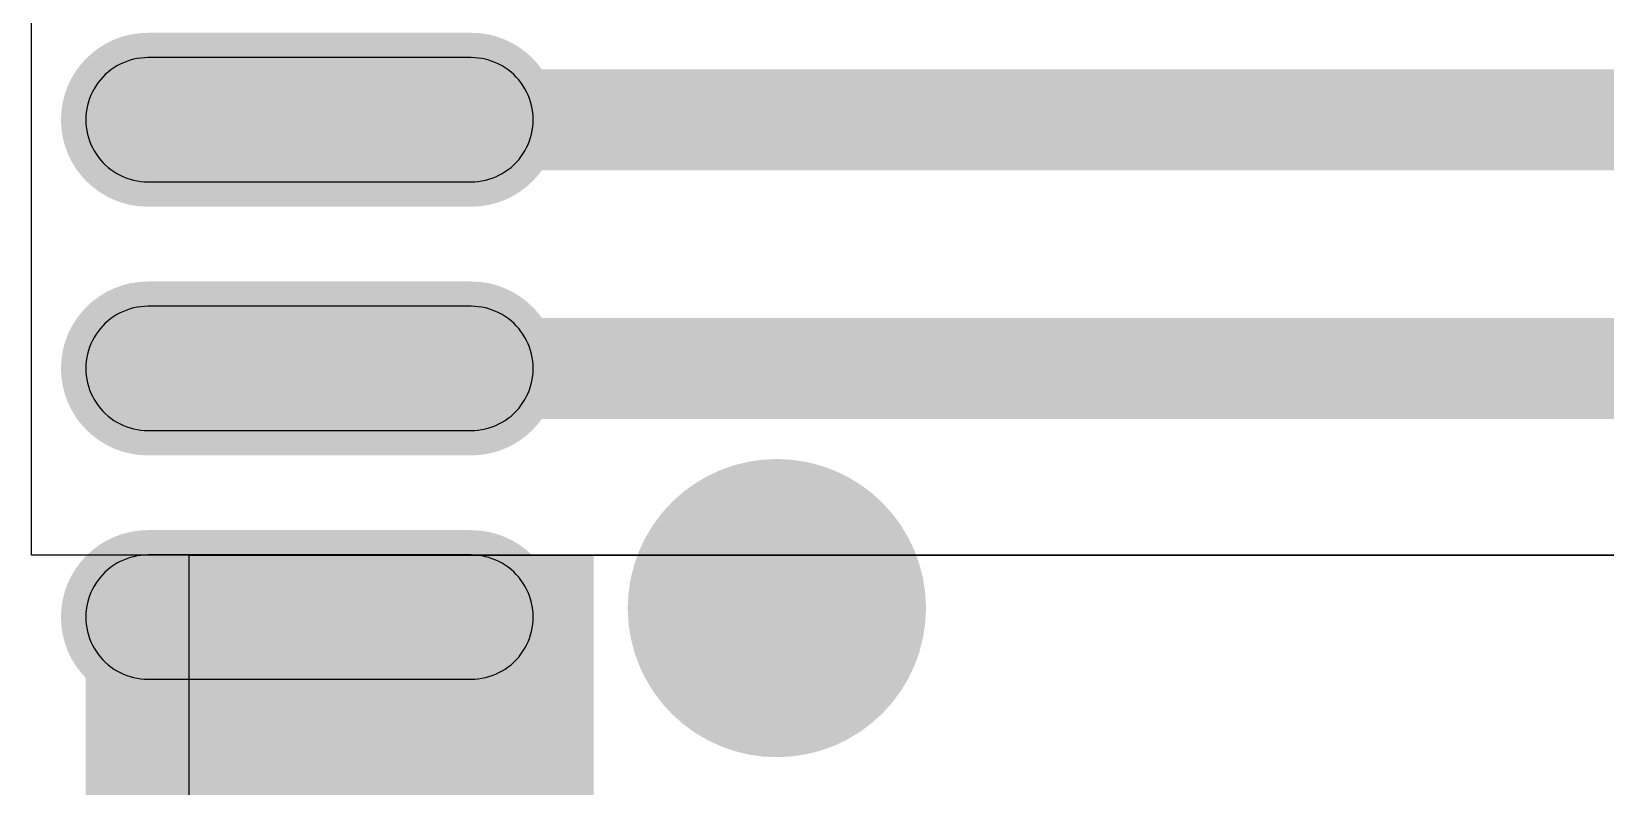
# Model space of a CAD drawing. Header units: inches. Extents: x 0.38 to 9.66, y 2.79 to 4.95.
# Drawn here: x 4.6451 to 4.7698, y 3.7302 to 3.79 of the extents above; entities that cross this region are included whole.
import ezdxf

# ---------------------------------------------------------------- set-up
doc = ezdxf.new("R2010")
doc.units = ezdxf.units.IN
doc.header["$MEASUREMENT"] = 0
for name, color, linetype in [('Top Layer', 1, 'Continuous'), ('Top Overlay', 2, 'Continuous'), ('Top Paste', 8, 'Continuous'), ('Top Solder', 216, 'Continuous')]:
    doc.layers.add(name, color=color, linetype=linetype)

# ---------------------------------------------------------------- blocks, each defined once
blk = doc.blocks.new('QFN_32_L5_0_W5_0_P0_50_BL_EP3_8_3')
at = {"layer": 'Top Layer'}
h = blk.add_hatch(color=1, dxfattribs=at)
edge = h.paths.add_edge_path()
edge.add_arc((-0.0689, -0.117125), 0.004921, 180, 360)
edge.add_line((-0.063979, -0.117125), (-0.063979, -0.091535))
edge.add_arc((-0.0689, -0.091535), 0.004921, 0, 180)
edge.add_line((-0.073821, -0.091535), (-0.073821, -0.117125))
h = blk.add_hatch(color=1, dxfattribs=at)
edge = h.paths.add_edge_path()
edge.add_arc((-0.0492, -0.117125), 0.004921, 180, 360)
edge.add_line((-0.044278, -0.117125), (-0.044278, -0.091535))
edge.add_arc((-0.0492, -0.091535), 0.004921, 0, 180)
edge.add_line((-0.054122, -0.091535), (-0.054122, -0.117125))
h = blk.add_hatch(color=1, dxfattribs=at)
edge = h.paths.add_edge_path()
edge.add_arc((-0.0295, -0.117125), 0.004921, 180, 360)
edge.add_line((-0.024578, -0.117125), (-0.024578, -0.091535))
edge.add_arc((-0.0295, -0.091535), 0.004921, 0, 180)
edge.add_line((-0.034422, -0.091535), (-0.034422, -0.117125))
at = {"layer": 'Top Solder'}
h = blk.add_hatch(color=216, dxfattribs=at)
edge = h.paths.add_edge_path()
edge.add_arc((-0.0689, -0.117125), 0.00689, 180, 360)
edge.add_line((-0.06201, -0.117125), (-0.06201, -0.091535))
edge.add_arc((-0.0689, -0.091535), 0.00689, 0, 180)
edge.add_line((-0.07579, -0.091535), (-0.07579, -0.117125))
h = blk.add_hatch(color=216, dxfattribs=at)
edge = h.paths.add_edge_path()
edge.add_arc((-0.0492, -0.117125), 0.00689, 180, 360)
edge.add_line((-0.042309, -0.117125), (-0.042309, -0.091535))
edge.add_arc((-0.0492, -0.091535), 0.00689, 0, 180)
edge.add_line((-0.056091, -0.091535), (-0.056091, -0.117125))
h = blk.add_hatch(color=216, dxfattribs=at)
edge = h.paths.add_edge_path()
edge.add_arc((-0.0295, -0.117125), 0.00689, 180, 360)
edge.add_line((-0.02261, -0.117125), (-0.02261, -0.091535))
edge.add_arc((-0.0295, -0.091535), 0.00689, 0, 180)
edge.add_line((-0.03639, -0.091535), (-0.03639, -0.117125))
at = {"layer": 'Top Overlay'}
for points in [[(-0.068185, -0.14725, 0.011811, 0.011811, -0.9957756), (-0.068235, -0.135438, 0.011811, 0.011811, 0)], [(-0.068135, -0.135438, 0.011811, 0.011811, -0.9957756), (-0.068185, -0.14725, 0.011811, 0.011811, 0)]]:
    blk.add_lwpolyline(points, format="xyseb", dxfattribs=at)
for points in [[(-0.071188, -0.135438, 0.005906, 0.005906, 1), (-0.065282, -0.135438, 0.005906, 0.005906, 1)], [(-0.071087, -0.135438, 0.005906, 0.005906, 1), (-0.065182, -0.135438, 0.005906, 0.005906, 1)], [(-0.071138, -0.14725, 0.005906, 0.005906, 1), (-0.065232, -0.14725, 0.005906, 0.005906, 1)], [(-0.071138, -0.14725, 0.005906, 0.005906, 1), (-0.065232, -0.14725, 0.005906, 0.005906, 1)]]:
    blk.add_lwpolyline(points, format="xyseb", close=True, dxfattribs=at)
at = {"layer": 'Top Paste'}
for p, q in [((-0.071109, -0.087137), (-0.071361, -0.087272)), ((-0.07085, -0.087016), (-0.071109, -0.087137)), ((-0.070583, -0.08691), (-0.07085, -0.087016)), ((-0.070312, -0.08682), (-0.070583, -0.08691)), ((-0.070035, -0.086746), (-0.070312, -0.08682)), ((-0.069755, -0.086688), (-0.070035, -0.086746)), ((-0.069471, -0.086646), (-0.069755, -0.086688)), ((-0.069186, -0.086621), (-0.069471, -0.086646)), ((-0.0689, -0.086613), (-0.069186, -0.086621)), ((-0.069186, -0.086621), (-0.069186, -0.086621)), ((-0.068614, -0.086621), (-0.0689, -0.086613)), ((-0.068329, -0.086646), (-0.068614, -0.086621)), ((-0.068045, -0.086688), (-0.068329, -0.086646)), ((-0.067765, -0.086746), (-0.068045, -0.086688)), ((-0.067488, -0.08682), (-0.067765, -0.086746)), ((-0.067217, -0.08691), (-0.067488, -0.08682)), ((-0.06695, -0.087016), (-0.067217, -0.08691)), ((-0.066691, -0.087137), (-0.06695, -0.087016)), ((-0.066439, -0.087272), (-0.066691, -0.087137)), ((-0.051409, -0.087137), (-0.051661, -0.087272)), ((-0.05115, -0.087016), (-0.051409, -0.087137)), ((-0.050883, -0.08691), (-0.05115, -0.087016)), ((-0.050612, -0.08682), (-0.050883, -0.08691)), ((-0.050335, -0.086746), (-0.050612, -0.08682)), ((-0.050055, -0.086688), (-0.050335, -0.086746)), ((-0.049771, -0.086646), (-0.050055, -0.086688)), ((-0.049486, -0.086621), (-0.049771, -0.086646)), ((-0.0492, -0.086613), (-0.049486, -0.086621)), ((-0.049486, -0.086621), (-0.049486, -0.086621)), ((-0.048914, -0.086621), (-0.0492, -0.086613)), ((-0.048629, -0.086646), (-0.048914, -0.086621)), ((-0.048345, -0.086688), (-0.048629, -0.086646)), ((-0.048065, -0.086746), (-0.048345, -0.086688)), ((-0.047788, -0.08682), (-0.048065, -0.086746)), ((-0.047517, -0.08691), (-0.047788, -0.08682)), ((-0.04725, -0.087016), (-0.047517, -0.08691)), ((-0.046991, -0.087137), (-0.04725, -0.087016)), ((-0.046739, -0.087272), (-0.046991, -0.087137)), ((-0.031709, -0.087137), (-0.031961, -0.087272)), ((-0.03145, -0.087016), (-0.031709, -0.087137)), ((-0.031183, -0.08691), (-0.03145, -0.087016)), ((-0.030912, -0.08682), (-0.031183, -0.08691)), ((-0.030635, -0.086746), (-0.030912, -0.08682)), ((-0.030355, -0.086688), (-0.030635, -0.086746)), ((-0.030071, -0.086646), (-0.030355, -0.086688)), ((-0.029786, -0.086621), (-0.030071, -0.086646)), ((-0.0295, -0.086613), (-0.029786, -0.086621)), ((-0.029786, -0.086621), (-0.029786, -0.086621)), ((-0.029214, -0.086621), (-0.0295, -0.086613)), ((-0.028929, -0.086646), (-0.029214, -0.086621)), ((-0.028645, -0.086688), (-0.028929, -0.086646)), ((-0.028365, -0.086746), (-0.028645, -0.086688)), ((-0.028088, -0.08682), (-0.028365, -0.086746)), ((-0.027817, -0.08691), (-0.028088, -0.08682)), ((-0.02755, -0.087016), (-0.027817, -0.08691)), ((-0.027291, -0.087137), (-0.02755, -0.087016)), ((-0.027039, -0.087272), (-0.027291, -0.087137)), ((-0.07267, -0.088371), (-0.072848, -0.088596)), ((-0.07248, -0.088157), (-0.07267, -0.088371)), ((-0.072278, -0.087955), (-0.07248, -0.088157)), ((-0.072064, -0.087765), (-0.072278, -0.087955)), ((-0.071839, -0.087587), (-0.072064, -0.087765)), ((-0.071605, -0.087423), (-0.071839, -0.087587)), ((-0.071361, -0.087272), (-0.071605, -0.087423)), ((-0.066195, -0.087423), (-0.066439, -0.087272)), ((-0.065961, -0.087587), (-0.066195, -0.087423)), ((-0.065736, -0.087765), (-0.065961, -0.087587)), ((-0.065522, -0.087955), (-0.065736, -0.087765)), ((-0.06532, -0.088157), (-0.065522, -0.087955)), ((-0.06513, -0.088371), (-0.06532, -0.088157)), ((-0.064952, -0.088596), (-0.06513, -0.088371)), ((-0.05297, -0.088371), (-0.053148, -0.088596)), ((-0.05278, -0.088157), (-0.05297, -0.088371)), ((-0.052578, -0.087955), (-0.05278, -0.088157)), ((-0.052364, -0.087765), (-0.052578, -0.087955)), ((-0.052139, -0.087587), (-0.052364, -0.087765)), ((-0.051905, -0.087423), (-0.052139, -0.087587)), ((-0.051661, -0.087272), (-0.051905, -0.087423)), ((-0.046495, -0.087423), (-0.046739, -0.087272)), ((-0.046261, -0.087587), (-0.046495, -0.087423)), ((-0.046036, -0.087765), (-0.046261, -0.087587)), ((-0.045822, -0.087955), (-0.046036, -0.087765)), ((-0.04562, -0.088157), (-0.045822, -0.087955)), ((-0.04543, -0.088371), (-0.04562, -0.088157)), ((-0.045252, -0.088596), (-0.04543, -0.088371)), ((-0.03327, -0.088371), (-0.033448, -0.088596)), ((-0.03308, -0.088157), (-0.03327, -0.088371)), ((-0.032878, -0.087955), (-0.03308, -0.088157)), ((-0.032664, -0.087765), (-0.032878, -0.087955)), ((-0.032439, -0.087587), (-0.032664, -0.087765)), ((-0.032205, -0.087423), (-0.032439, -0.087587)), ((-0.031961, -0.087272), (-0.032205, -0.087423)), ((-0.026795, -0.087423), (-0.027039, -0.087272)), ((-0.026561, -0.087587), (-0.026795, -0.087423)), ((-0.026336, -0.087765), (-0.026561, -0.087587)), ((-0.026122, -0.087955), (-0.026336, -0.087765)), ((-0.02592, -0.088157), (-0.026122, -0.087955)), ((-0.02573, -0.088371), (-0.02592, -0.088157)), ((-0.025552, -0.088596), (-0.02573, -0.088371)), ((-0.073419, -0.089585), (-0.073525, -0.089852)), ((-0.073298, -0.089326), (-0.073419, -0.089585)), ((-0.073163, -0.089074), (-0.073298, -0.089326)), ((-0.073012, -0.08883), (-0.073163, -0.089074)), ((-0.072848, -0.088596), (-0.073012, -0.08883)), ((-0.064788, -0.08883), (-0.064952, -0.088596)), ((-0.064637, -0.089074), (-0.064788, -0.08883)), ((-0.064502, -0.089326), (-0.064637, -0.089074)), ((-0.064381, -0.089585), (-0.064502, -0.089326)), ((-0.064275, -0.089852), (-0.064381, -0.089585)), ((-0.053719, -0.089585), (-0.053825, -0.089852)), ((-0.053598, -0.089326), (-0.053719, -0.089585)), ((-0.053463, -0.089074), (-0.053598, -0.089326)), ((-0.053312, -0.08883), (-0.053463, -0.089074)), ((-0.053148, -0.088596), (-0.053312, -0.08883)), ((-0.045088, -0.08883), (-0.045252, -0.088596)), ((-0.044937, -0.089074), (-0.045088, -0.08883)), ((-0.044802, -0.089326), (-0.044937, -0.089074)), ((-0.044681, -0.089585), (-0.044802, -0.089326)), ((-0.044575, -0.089852), (-0.044681, -0.089585)), ((-0.034019, -0.089585), (-0.034125, -0.089852)), ((-0.033898, -0.089326), (-0.034019, -0.089585)), ((-0.033763, -0.089074), (-0.033898, -0.089326)), ((-0.033612, -0.08883), (-0.033763, -0.089074)), ((-0.033448, -0.088596), (-0.033612, -0.08883)), ((-0.025388, -0.08883), (-0.025552, -0.088596)), ((-0.025237, -0.089074), (-0.025388, -0.08883)), ((-0.025102, -0.089326), (-0.025237, -0.089074)), ((-0.024981, -0.089585), (-0.025102, -0.089326)), ((-0.024875, -0.089852), (-0.024981, -0.089585)), ((-0.073789, -0.090964), (-0.073814, -0.091249)), ((-0.073747, -0.09068), (-0.073789, -0.090964)), ((-0.073689, -0.0904), (-0.073747, -0.09068)), ((-0.073615, -0.090123), (-0.073689, -0.0904)), ((-0.073525, -0.089852), (-0.073615, -0.090123)), ((-0.064185, -0.090123), (-0.064275, -0.089852)), ((-0.064111, -0.0904), (-0.064185, -0.090123)), ((-0.064053, -0.09068), (-0.064111, -0.0904)), ((-0.064011, -0.090964), (-0.064053, -0.09068)), ((-0.063986, -0.091249), (-0.064011, -0.090964)), ((-0.054089, -0.090964), (-0.054114, -0.091249)), ((-0.054047, -0.09068), (-0.054089, -0.090964)), ((-0.053989, -0.0904), (-0.054047, -0.09068)), ((-0.053915, -0.090123), (-0.053989, -0.0904)), ((-0.053825, -0.089852), (-0.053915, -0.090123)), ((-0.044485, -0.090123), (-0.044575, -0.089852)), ((-0.044411, -0.0904), (-0.044485, -0.090123)), ((-0.044353, -0.09068), (-0.044411, -0.0904)), ((-0.044311, -0.090964), (-0.044353, -0.09068)), ((-0.044286, -0.091249), (-0.044311, -0.090964)), ((-0.034389, -0.090964), (-0.034414, -0.091249)), ((-0.034347, -0.09068), (-0.034389, -0.090964)), ((-0.034289, -0.0904), (-0.034347, -0.09068)), ((-0.034215, -0.090123), (-0.034289, -0.0904)), ((-0.034125, -0.089852), (-0.034215, -0.090123)), ((-0.024785, -0.090123), (-0.024875, -0.089852)), ((-0.024711, -0.0904), (-0.024785, -0.090123)), ((-0.024653, -0.09068), (-0.024711, -0.0904)), ((-0.024611, -0.090964), (-0.024653, -0.09068)), ((-0.024586, -0.091249), (-0.024611, -0.090964)), ((-0.073814, -0.091249), (-0.073822, -0.091535)), ((-0.073822, -0.091535), (-0.073822, -0.117125)), ((-0.063978, -0.091535), (-0.063986, -0.091249)), ((-0.063978, -0.117125), (-0.063978, -0.091535)), ((-0.054114, -0.091249), (-0.054122, -0.091535)), ((-0.054122, -0.091535), (-0.054122, -0.117125)), ((-0.044278, -0.091535), (-0.044286, -0.091249)), ((-0.044278, -0.117125), (-0.044278, -0.091535)), ((-0.034414, -0.091249), (-0.034422, -0.091535)), ((-0.034422, -0.091535), (-0.034422, -0.117125)), ((-0.024578, -0.091535), (-0.024586, -0.091249)), ((-0.024578, -0.117125), (-0.024578, -0.091535)), ((-0.073822, -0.117125), (-0.073814, -0.117411)), ((-0.063986, -0.117411), (-0.063978, -0.117125)), ((-0.054122, -0.117125), (-0.054114, -0.117411)), ((-0.044286, -0.117411), (-0.044278, -0.117125)), ((-0.034422, -0.117125), (-0.034414, -0.117411)), ((-0.024586, -0.117411), (-0.024578, -0.117125)), ((-0.073814, -0.117411), (-0.073789, -0.117696)), ((-0.073789, -0.117696), (-0.073747, -0.11798)), ((-0.073747, -0.11798), (-0.073689, -0.11826)), ((-0.073689, -0.11826), (-0.073615, -0.118537)), ((-0.064185, -0.118537), (-0.064111, -0.11826)), ((-0.064111, -0.11826), (-0.064053, -0.11798)), ((-0.064053, -0.11798), (-0.064011, -0.117696)), ((-0.064011, -0.117696), (-0.063986, -0.117411)), ((-0.054114, -0.117411), (-0.054089, -0.117696)), ((-0.054089, -0.117696), (-0.054047, -0.11798)), ((-0.054047, -0.11798), (-0.053989, -0.11826)), ((-0.053989, -0.11826), (-0.053915, -0.118537)), ((-0.044485, -0.118537), (-0.044411, -0.11826)), ((-0.044411, -0.11826), (-0.044353, -0.11798)), ((-0.044353, -0.11798), (-0.044311, -0.117696)), ((-0.044311, -0.117696), (-0.044286, -0.117411)), ((-0.034414, -0.117411), (-0.034389, -0.117696)), ((-0.034389, -0.117696), (-0.034347, -0.11798)), ((-0.034347, -0.11798), (-0.034289, -0.11826)), ((-0.034289, -0.11826), (-0.034215, -0.118537)), ((-0.024785, -0.118537), (-0.024711, -0.11826)), ((-0.024711, -0.11826), (-0.024653, -0.11798)), ((-0.024653, -0.11798), (-0.024611, -0.117696)), ((-0.024611, -0.117696), (-0.024586, -0.117411)), ((-0.073615, -0.118537), (-0.073525, -0.118808)), ((-0.073525, -0.118808), (-0.073419, -0.119075)), ((-0.073419, -0.119075), (-0.073298, -0.119334)), ((-0.073298, -0.119334), (-0.073163, -0.119586)), ((-0.073163, -0.119586), (-0.073012, -0.11983)), ((-0.064788, -0.11983), (-0.064637, -0.119586)), ((-0.064637, -0.119586), (-0.064502, -0.119334)), ((-0.064502, -0.119334), (-0.064381, -0.119075)), ((-0.064381, -0.119075), (-0.064275, -0.118808)), ((-0.064275, -0.118808), (-0.064185, -0.118537)), ((-0.053915, -0.118537), (-0.053825, -0.118808)), ((-0.053825, -0.118808), (-0.053719, -0.119075)), ((-0.053719, -0.119075), (-0.053598, -0.119334)), ((-0.053598, -0.119334), (-0.053463, -0.119586)), ((-0.053463, -0.119586), (-0.053312, -0.11983)), ((-0.045088, -0.11983), (-0.044937, -0.119586)), ((-0.044937, -0.119586), (-0.044802, -0.119334)), ((-0.044802, -0.119334), (-0.044681, -0.119075)), ((-0.044681, -0.119075), (-0.044575, -0.118808)), ((-0.044575, -0.118808), (-0.044485, -0.118537)), ((-0.034215, -0.118537), (-0.034125, -0.118808)), ((-0.034125, -0.118808), (-0.034019, -0.119075)), ((-0.034019, -0.119075), (-0.033898, -0.119334)), ((-0.033898, -0.119334), (-0.033763, -0.119586)), ((-0.033763, -0.119586), (-0.033612, -0.11983)), ((-0.025388, -0.11983), (-0.025237, -0.119586)), ((-0.025237, -0.119586), (-0.025102, -0.119334)), ((-0.025102, -0.119334), (-0.024981, -0.119075)), ((-0.024981, -0.119075), (-0.024875, -0.118808)), ((-0.024875, -0.118808), (-0.024785, -0.118537)), ((-0.073012, -0.11983), (-0.072848, -0.120064)), ((-0.072848, -0.120064), (-0.07267, -0.120289)), ((-0.07267, -0.120289), (-0.07248, -0.120503)), ((-0.07248, -0.120503), (-0.072278, -0.120705)), ((-0.072278, -0.120705), (-0.072064, -0.120895)), ((-0.072064, -0.120895), (-0.071839, -0.121073)), ((-0.065961, -0.121073), (-0.065736, -0.120895)), ((-0.065736, -0.120895), (-0.065522, -0.120705)), ((-0.065522, -0.120705), (-0.06532, -0.120503)), ((-0.06532, -0.120503), (-0.06513, -0.120289)), ((-0.06513, -0.120289), (-0.064952, -0.120064)), ((-0.064952, -0.120064), (-0.064788, -0.11983)), ((-0.053312, -0.11983), (-0.053148, -0.120064)), ((-0.053148, -0.120064), (-0.05297, -0.120289)), ((-0.05297, -0.120289), (-0.05278, -0.120503)), ((-0.05278, -0.120503), (-0.052578, -0.120705)), ((-0.052578, -0.120705), (-0.052364, -0.120895)), ((-0.052364, -0.120895), (-0.052139, -0.121073)), ((-0.046261, -0.121073), (-0.046036, -0.120895)), ((-0.046036, -0.120895), (-0.045822, -0.120705)), ((-0.045822, -0.120705), (-0.04562, -0.120503)), ((-0.04562, -0.120503), (-0.04543, -0.120289)), ((-0.04543, -0.120289), (-0.045252, -0.120064)), ((-0.045252, -0.120064), (-0.045088, -0.11983)), ((-0.033612, -0.11983), (-0.033448, -0.120064)), ((-0.033448, -0.120064), (-0.03327, -0.120289)), ((-0.03327, -0.120289), (-0.03308, -0.120503)), ((-0.03308, -0.120503), (-0.032878, -0.120705)), ((-0.032878, -0.120705), (-0.032664, -0.120895)), ((-0.032664, -0.120895), (-0.032439, -0.121073)), ((-0.026561, -0.121073), (-0.026336, -0.120895)), ((-0.026336, -0.120895), (-0.026122, -0.120705)), ((-0.026122, -0.120705), (-0.02592, -0.120503)), ((-0.02592, -0.120503), (-0.02573, -0.120289)), ((-0.02573, -0.120289), (-0.025552, -0.120064)), ((-0.025552, -0.120064), (-0.025388, -0.11983)), ((-0.071839, -0.121073), (-0.071605, -0.121237)), ((-0.071605, -0.121237), (-0.071361, -0.121388)), ((-0.071361, -0.121388), (-0.071109, -0.121523)), ((-0.071109, -0.121523), (-0.07085, -0.121644)), ((-0.07085, -0.121644), (-0.070583, -0.12175)), ((-0.070583, -0.12175), (-0.070312, -0.12184)), ((-0.070312, -0.12184), (-0.070035, -0.121914)), ((-0.070035, -0.121914), (-0.069755, -0.121972)), ((-0.069755, -0.121972), (-0.069471, -0.122014)), ((-0.069471, -0.122014), (-0.069186, -0.122039)), ((-0.069186, -0.122039), (-0.0689, -0.122047)), ((-0.0689, -0.122047), (-0.068614, -0.122039)), ((-0.068614, -0.122039), (-0.068329, -0.122014)), ((-0.068329, -0.122014), (-0.068045, -0.121972)), ((-0.068045, -0.121972), (-0.067765, -0.121914)), ((-0.067765, -0.121914), (-0.067488, -0.12184)), ((-0.067488, -0.12184), (-0.067217, -0.12175)), ((-0.067217, -0.12175), (-0.06695, -0.121644)), ((-0.06695, -0.121644), (-0.066691, -0.121523)), ((-0.066691, -0.121523), (-0.066439, -0.121388)), ((-0.066439, -0.121388), (-0.066195, -0.121237)), ((-0.066195, -0.121237), (-0.065961, -0.121073)), ((-0.052139, -0.121073), (-0.051905, -0.121237)), ((-0.051905, -0.121237), (-0.051661, -0.121388)), ((-0.051661, -0.121388), (-0.051409, -0.121523)), ((-0.051409, -0.121523), (-0.05115, -0.121644)), ((-0.05115, -0.121644), (-0.050883, -0.12175)), ((-0.050883, -0.12175), (-0.050612, -0.12184)), ((-0.050612, -0.12184), (-0.050335, -0.121914)), ((-0.050335, -0.121914), (-0.050055, -0.121972)), ((-0.050055, -0.121972), (-0.049771, -0.122014)), ((-0.049771, -0.122014), (-0.049486, -0.122039)), ((-0.049486, -0.122039), (-0.0492, -0.122047)), ((-0.0492, -0.122047), (-0.048914, -0.122039)), ((-0.048914, -0.122039), (-0.048629, -0.122014)), ((-0.048629, -0.122014), (-0.048345, -0.121972)), ((-0.048345, -0.121972), (-0.048065, -0.121914)), ((-0.048065, -0.121914), (-0.047788, -0.12184)), ((-0.047788, -0.12184), (-0.047517, -0.12175)), ((-0.047517, -0.12175), (-0.04725, -0.121644)), ((-0.04725, -0.121644), (-0.046991, -0.121523)), ((-0.046991, -0.121523), (-0.046739, -0.121388)), ((-0.046739, -0.121388), (-0.046495, -0.121237)), ((-0.046495, -0.121237), (-0.046261, -0.121073)), ((-0.032439, -0.121073), (-0.032205, -0.121237)), ((-0.032205, -0.121237), (-0.031961, -0.121388)), ((-0.031961, -0.121388), (-0.031709, -0.121523)), ((-0.031709, -0.121523), (-0.03145, -0.121644)), ((-0.03145, -0.121644), (-0.031183, -0.12175)), ((-0.031183, -0.12175), (-0.030912, -0.12184)), ((-0.030912, -0.12184), (-0.030635, -0.121914)), ((-0.030635, -0.121914), (-0.030355, -0.121972)), ((-0.030355, -0.121972), (-0.030071, -0.122014)), ((-0.030071, -0.122014), (-0.029786, -0.122039)), ((-0.029786, -0.122039), (-0.0295, -0.122047)), ((-0.0295, -0.122047), (-0.029214, -0.122039)), ((-0.029214, -0.122039), (-0.028929, -0.122014)), ((-0.028929, -0.122014), (-0.028645, -0.121972)), ((-0.028645, -0.121972), (-0.028365, -0.121914)), ((-0.028365, -0.121914), (-0.028088, -0.12184)), ((-0.028088, -0.12184), (-0.027817, -0.12175)), ((-0.027817, -0.12175), (-0.02755, -0.121644)), ((-0.02755, -0.121644), (-0.027291, -0.121523)), ((-0.027291, -0.121523), (-0.027039, -0.121388)), ((-0.027039, -0.121388), (-0.026795, -0.121237)), ((-0.026795, -0.121237), (-0.026561, -0.121073))]:
    blk.add_line(p, q, dxfattribs=at)

msp = doc.modelspace()

# ---------------------------------------------------------------- hatches: boundary and pattern name
at = {"layer": 'Top Layer'}
msp.add_hatch(color=1, dxfattribs=at).paths.add_polyline_path([(4.68964, 3.74854), (4.64941, 3.74854), (4.64941, 3.70819), (4.68964, 3.70819)])

# ---------------------------------------------------------------- linework, layer by layer
for p, q in [((4.64511, 3.74854), (4.64511, 3.793)), ((4.77794, 3.74854), (4.64511, 3.74854)), ((4.6576, 3.71772), (4.6576, 3.74854)), ((4.6576, 3.74854), (4.77794, 3.74854))]:
    msp.add_line(p, q, dxfattribs=at)
for points in [[(4.66713, 3.78302, 0.008, 0.008, 0), (4.82849, 3.78302, 0.008, 0.008, 0)], [(4.66713, 3.76332, 0.008, 0.008, 0), (4.83124, 3.76332, 0.008, 0.008, 0)]]:
    msp.add_lwpolyline(points, format="xyseb", dxfattribs=at)
for points in [[(4.66513, 3.78302, 0.004, 0.004, 1), (4.66913, 3.78302, 0.004, 0.004, 1)], [(4.66513, 3.76332, 0.004, 0.004, 1), (4.66913, 3.76332, 0.004, 0.004, 1)]]:
    msp.add_lwpolyline(points, format="xyseb", close=True, dxfattribs=at)

# ---------------------------------------------------------------- block references
at = {"rotation": 90}
msp.add_blockref('QFN_32_L5_0_W5_0_P0_50_BL_EP3_8_3', (4.5628, 3.81252), dxfattribs=at)

doc.saveas('drawing.dxf')
